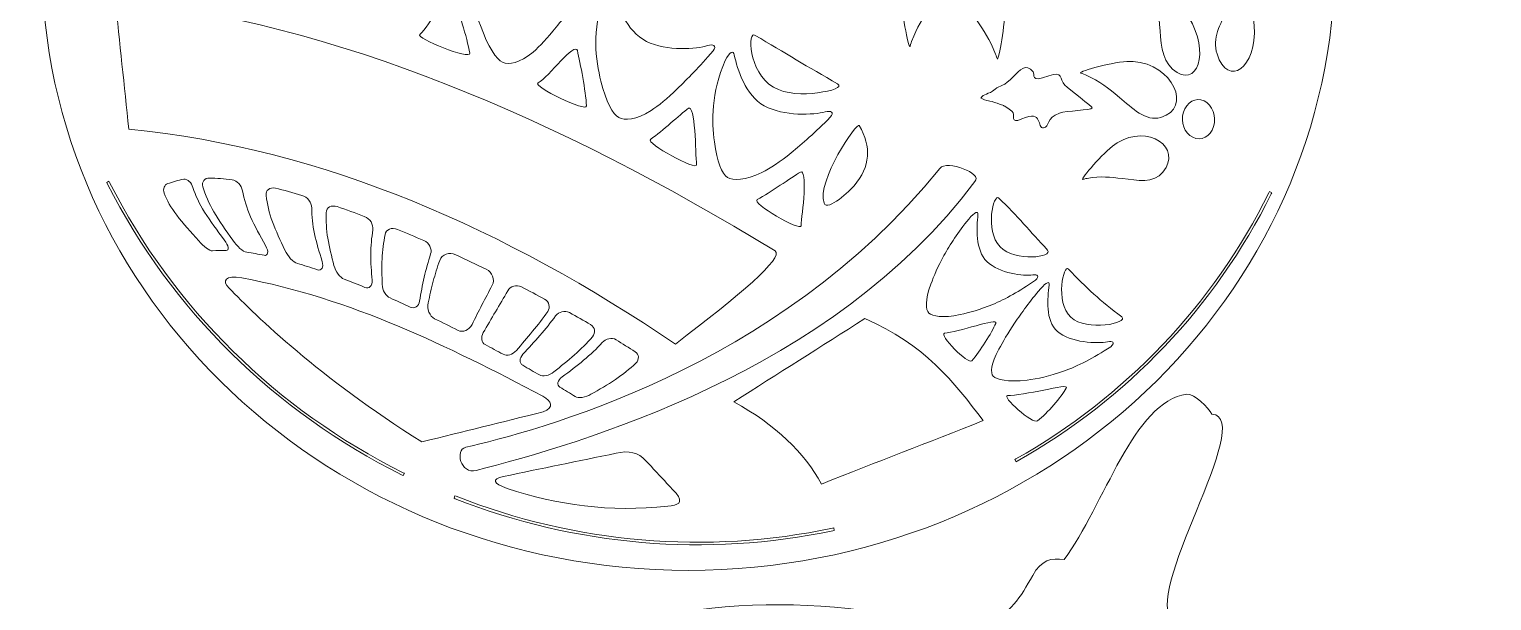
# Model space of a CAD drawing. Header units: centimetres. Extents: x -33.5 to 32.2, y -24.3 to 23.4.
# Drawn here: x -33.51 to -10.87, y -1.14 to 7.71 of the extents above; entities that cross this region are included whole.
import ezdxf

# ---------------------------------------------------------------- set-up
doc = ezdxf.new("R2010")
doc.units = ezdxf.units.CM
doc.header["$MEASUREMENT"] = 0
doc.layers.add('layer 1', color=7, linetype='Continuous')

msp = doc.modelspace()

# ---------------------------------------------------------------- linework, layer by layer
at = {"layer": 'layer 1', "color": 250, "lineweight": 9}
for points, knots in [([(-13.29595, 8.77912), (-13.29967, 8.77912), (-13.30163, 8.77912), (-13.30163, 8.77912), (-13.30163, 8.77912), (-13.09089, 11.9314), (-14.42761, 15.13756), (-16.94611, 17.21986), (-16.94611, 17.21986), (-16.98735, 17.39694), (-17.07947, 17.68816), (-17.22347, 17.82494), (-17.22347, 17.82494), (-17.66533, 18.17216), (-16.82847, 19.08744), (-17.36107, 19.3527), (-17.36107, 19.3527), (-17.92427, 19.65298), (-16.07183, 22.48824), (-16.77795, 22.53398), (-16.77795, 22.53398), (-16.83573, 22.63518), (-17.04477, 22.85702), (-17.16727, 22.84154), (-17.16727, 22.84154), (-17.99471, 22.73698), (-18.44097, 21.1196), (-19.06661, 20.28124), (-19.06661, 20.28124), (-19.25409, 20.31546), (-19.42521, 20.27638), (-19.55205, 20.0376), (-19.55205, 20.0376), (-19.73379, 19.7069), (-19.92823, 19.40512), (-20.19647, 19.37038), (-20.19647, 19.37038), (-20.39303, 19.3449), (-20.70199, 19.30496), (-20.92609, 19.25486), (-20.92609, 19.25486), (-25.42289, 20.42576), (-30.2393, 18.40144), (-32.35214, 14.15946), (-32.35214, 14.15946), (-33.2118, 12.43352), (-33.50882, 10.57142), (-33.31328, 8.7756), (-33.31328, 8.7756), (-33.31316, 8.77444), (-33.31248, 8.77912), (-33.31366, 8.77912), (-33.31366, 8.77912), (-33.31366, 3.56044), (-28.83256, -0.67012), (-23.30481, -0.67012), (-23.30481, -0.67012), (-17.77705, -0.67012), (-13.29595, 3.56044), (-13.29595, 8.77912)], [0, 0, 0, 0, 0.0625, 0.0625, 0.0625, 0.0625, 0.125, 0.125, 0.125, 0.125, 0.1875, 0.1875, 0.1875, 0.1875, 0.25, 0.25, 0.25, 0.25, 0.3125, 0.3125, 0.3125, 0.3125, 0.375, 0.375, 0.375, 0.375, 0.4375, 0.4375, 0.4375, 0.4375, 0.5, 0.5, 0.5, 0.5, 0.5625, 0.5625, 0.5625, 0.5625, 0.625, 0.625, 0.625, 0.625, 0.6875, 0.6875, 0.6875, 0.6875, 0.75, 0.75, 0.75, 0.75, 0.8125, 0.8125, 0.8125, 0.8125, 0.875, 0.875, 0.875, 0.875, 1, 1, 1, 1]), ([(-26.59183, 9.12542), (-26.53787, 9.27752), (-26.48705, 9.30528), (-26.46171, 9.23182), (-26.46171, 9.23182), (-26.38521, 9.00998), (-26.20633, 8.6019), (-25.89029, 8.46458), (-25.89029, 8.46458), (-25.56009, 8.32104), (-25.09535, 8.39048), (-24.93255, 8.45254), (-24.93255, 8.45254), (-24.85095, 8.4837), (-24.78267, 8.46114), (-24.84175, 8.37182), (-24.84175, 8.37182), (-25.03927, 8.11258), (-25.21217, 7.90904), (-25.35197, 7.73918), (-25.35197, 7.73918), (-25.48897, 7.5726), (-25.60453, 7.44368), (-25.70797, 7.3546), (-25.70797, 7.3546), (-25.91295, 7.17804), (-26.08717, 7.15452), (-26.17979, 7.19642), (-26.17979, 7.19642), (-26.27373, 7.23886), (-26.40503, 7.4292), (-26.52407, 7.76496), (-26.52407, 7.76496), (-26.58361, 7.93278), (-26.64339, 8.13464), (-26.66509, 8.36748), (-26.66509, 8.36748), (-26.68639, 8.595), (-26.66565, 8.85152), (-26.59183, 9.12542)], [0, 0, 0, 0, 0.09090909, 0.09090909, 0.09090909, 0.09090909, 0.18181818, 0.18181818, 0.18181818, 0.18181818, 0.27272727, 0.27272727, 0.27272727, 0.27272727, 0.36363636, 0.36363636, 0.36363636, 0.36363636, 0.45454545, 0.45454545, 0.45454545, 0.45454545, 0.54545455, 0.54545455, 0.54545455, 0.54545455, 0.63636364, 0.63636364, 0.63636364, 0.63636364, 0.72727273, 0.72727273, 0.72727273, 0.72727273, 0.81818182, 0.81818182, 0.81818182, 0.81818182, 1, 1, 1, 1]), ([(-19.87773, 7.43902), (-19.91671, 7.50232), (-20.02225, 8.07694), (-20.00803, 8.30368), (-20.00803, 8.30368), (-19.96765, 8.94734), (-19.41445, 9.21846), (-19.30075, 8.68758), (-19.30075, 8.68758), (-19.24801, 8.4414), (-19.41991, 8.23578), (-19.55837, 8.04014), (-19.55837, 8.04014), (-19.68075, 7.8672), (-19.76297, 7.75356), (-19.84851, 7.51768), (-19.84851, 7.51768), (-19.85651, 7.4957), (-19.87527, 7.43508), (-19.87773, 7.43902)], [0, 0, 0, 0, 0.16666667, 0.16666667, 0.16666667, 0.16666667, 0.33333333, 0.33333333, 0.33333333, 0.33333333, 0.5, 0.5, 0.5, 0.5, 0.66666667, 0.66666667, 0.66666667, 0.66666667, 1, 1, 1, 1]), ([(-18.52133, 7.24408), (-18.48367, 7.3053), (-18.38909, 7.87366), (-18.40333, 8.10156), (-18.40333, 8.10156), (-18.44351, 8.74554), (-18.98439, 9.04234), (-19.10215, 8.51564), (-19.10215, 8.51564), (-19.15701, 8.27024), (-18.98287, 8.05496), (-18.84591, 7.85382), (-18.84591, 7.85382), (-18.72373, 7.67428), (-18.64285, 7.56076), (-18.54921, 7.32324), (-18.54921, 7.32324), (-18.54045, 7.30088), (-18.52313, 7.24116), (-18.52133, 7.24408)], [0, 0, 0, 0, 0.16666667, 0.16666667, 0.16666667, 0.16666667, 0.33333333, 0.33333333, 0.33333333, 0.33333333, 0.5, 0.5, 0.5, 0.5, 0.66666667, 0.66666667, 0.66666667, 0.66666667, 1, 1, 1, 1]), ([(-14.76907, 8.63568), (-14.72987, 8.57418), (-14.56063, 7.99944), (-14.54443, 7.76512), (-14.54443, 7.76512), (-14.49863, 7.10272), (-14.95155, 6.79454), (-15.12041, 7.32446), (-15.12041, 7.32446), (-15.19867, 7.56988), (-15.06739, 7.78804), (-14.96987, 7.99726), (-14.96987, 7.99726), (-14.88369, 8.18188), (-14.82875, 8.30576), (-14.78191, 8.5497), (-14.78191, 8.5497), (-14.77721, 8.57446), (-14.77043, 8.63786), (-14.76907, 8.63568)], [0, 0, 0, 0, 0.16666667, 0.16666667, 0.16666667, 0.16666667, 0.33333333, 0.33333333, 0.33333333, 0.33333333, 0.5, 0.5, 0.5, 0.5, 0.66666667, 0.66666667, 0.66666667, 0.66666667, 1, 1, 1, 1]), ([(-24.61211, 8.21322), (-24.54861, 8.35824), (-24.49815, 8.3806), (-24.47757, 8.30802), (-24.47757, 8.30802), (-24.41351, 8.08276), (-24.26133, 7.67524), (-23.95443, 7.51986), (-23.95443, 7.51986), (-23.63933, 7.3604), (-23.16965, 7.40184), (-23.00755, 7.45388), (-23.00755, 7.45388), (-22.92359, 7.48086), (-22.85845, 7.45504), (-22.92243, 7.37048), (-22.92243, 7.37048), (-23.13549, 7.12682), (-23.32075, 6.93678), (-23.47625, 6.78464), (-23.47625, 6.78464), (-23.63041, 6.6338), (-23.76531, 6.52394), (-23.88233, 6.44876), (-23.88233, 6.44876), (-24.11415, 6.29982), (-24.29485, 6.29266), (-24.38197, 6.34002), (-24.38197, 6.34002), (-24.47357, 6.38986), (-24.58005, 6.5814), (-24.65819, 6.90474), (-24.65819, 6.90474), (-24.69751, 7.06748), (-24.73715, 7.2638), (-24.73817, 7.48662), (-24.73817, 7.48662), (-24.73919, 7.70684), (-24.70157, 7.95182), (-24.61211, 8.21322)], [0, 0, 0, 0, 0.09090909, 0.09090909, 0.09090909, 0.09090909, 0.18181818, 0.18181818, 0.18181818, 0.18181818, 0.27272727, 0.27272727, 0.27272727, 0.27272727, 0.36363636, 0.36363636, 0.36363636, 0.36363636, 0.45454545, 0.45454545, 0.45454545, 0.45454545, 0.54545455, 0.54545455, 0.54545455, 0.54545455, 0.63636364, 0.63636364, 0.63636364, 0.63636364, 0.72727273, 0.72727273, 0.72727273, 0.72727273, 0.81818182, 0.81818182, 0.81818182, 0.81818182, 1, 1, 1, 1]), ([(-16.13329, 8.46956), (-16.06971, 8.44688), (-15.67941, 8.07864), (-15.55919, 7.89012), (-15.55919, 7.89012), (-15.22035, 7.35852), (-15.42647, 6.7602), (-15.80783, 7.0907), (-15.80783, 7.0907), (-15.98893, 7.24768), (-15.98899, 7.52742), (-16.00873, 7.77858), (-16.00873, 7.77858), (-16.02607, 7.9986), (-16.03433, 8.14614), (-16.10663, 8.38796), (-16.10663, 8.38796), (-16.11287, 8.40892), (-16.13539, 8.47026), (-16.13329, 8.46956)], [0, 0, 0, 0, 0.16666667, 0.16666667, 0.16666667, 0.16666667, 0.33333333, 0.33333333, 0.33333333, 0.33333333, 0.5, 0.5, 0.5, 0.5, 0.66666667, 0.66666667, 0.66666667, 0.66666667, 1, 1, 1, 1]), ([(-32.179, 8.17302), (-28.75602, 7.79382), (-25.35339, 6.34444), (-21.96253, 4.27632), (-21.96253, 4.27632), (-21.82225, 4.17076), (-22.51161, 3.58934), (-23.50447, 2.83394), (-23.50447, 2.83394), (-26.13805, 4.60832), (-28.91996, 5.8561), (-31.9677, 6.16076), (-31.9677, 6.16076), (-32.03808, 6.83152), (-32.10856, 7.50224), (-32.179, 8.17302)], [0, 0, 0, 0, 0.2, 0.2, 0.2, 0.2, 0.4, 0.4, 0.4, 0.4, 0.6, 0.6, 0.6, 0.6, 1, 1, 1, 1]), ([(-27.46154, 7.62772), (-27.54026, 7.56624), (-26.66645, 7.22456), (-26.68767, 7.33718), (-26.68767, 7.33718), (-26.71039, 7.45792), (-26.75637, 7.62736), (-26.80417, 7.79308), (-26.80417, 7.79308), (-26.85249, 7.96048), (-26.90181, 8.12226), (-26.93463, 8.22384), (-26.93463, 8.22384), (-26.95793, 8.29602), (-27.06347, 8.18302), (-27.16797, 8.03014), (-27.16797, 8.03014), (-27.27269, 7.8769), (-27.3878, 7.68536), (-27.46154, 7.62772)], [0, 0, 0, 0, 0.16666667, 0.16666667, 0.16666667, 0.16666667, 0.33333333, 0.33333333, 0.33333333, 0.33333333, 0.5, 0.5, 0.5, 0.5, 0.66666667, 0.66666667, 0.66666667, 0.66666667, 1, 1, 1, 1]), ([(-22.26953, 7.61156), (-22.39003, 7.70284), (-22.38617, 7.04404), (-21.98649, 6.809), (-21.98649, 6.809), (-21.79619, 6.69704), (-21.51801, 6.695), (-21.30423, 6.72316), (-21.30423, 6.72316), (-21.07863, 6.7529), (-20.91043, 6.80952), (-20.99379, 6.86128), (-20.99379, 6.86128), (-21.45365, 7.12472), (-21.81493, 7.34056), (-22.26953, 7.61156)], [0, 0, 0, 0, 0.2, 0.2, 0.2, 0.2, 0.4, 0.4, 0.4, 0.4, 0.6, 0.6, 0.6, 0.6, 1, 1, 1, 1]), ([(-25.63217, 6.87556), (-25.72031, 6.82648), (-24.87473, 6.41254), (-24.88133, 6.52116), (-24.88133, 6.52116), (-24.88827, 6.63674), (-24.91187, 6.79974), (-24.93967, 6.95938), (-24.93967, 6.95938), (-24.96767, 7.12022), (-25.00029, 7.2766), (-25.02335, 7.37584), (-25.02335, 7.37584), (-25.03969, 7.4459), (-25.15577, 7.34866), (-25.27997, 7.21718), (-25.27997, 7.21718), (-25.40511, 7.0848), (-25.54913, 6.92176), (-25.63217, 6.87556)], [0, 0, 0, 0, 0.16666667, 0.16666667, 0.16666667, 0.16666667, 0.33333333, 0.33333333, 0.33333333, 0.33333333, 0.5, 0.5, 0.5, 0.5, 0.66666667, 0.66666667, 0.66666667, 0.66666667, 1, 1, 1, 1]), ([(-22.73485, 7.2239), (-22.66165, 7.36212), (-22.61021, 7.38372), (-22.59415, 7.31052), (-22.59415, 7.31052), (-22.54519, 7.08754), (-22.42329, 6.68312), (-22.12983, 6.52122), (-22.12983, 6.52122), (-21.82721, 6.3542), (-21.35485, 6.38162), (-21.18663, 6.42734), (-21.18663, 6.42734), (-21.10055, 6.45078), (-21.03783, 6.42518), (-21.10861, 6.34434), (-21.10861, 6.34434), (-21.33913, 6.11254), (-21.54061, 5.93398), (-21.71323, 5.79396), (-21.71323, 5.79396), (-21.88507, 5.65454), (-22.03663, 5.55554), (-22.16765, 5.4896), (-22.16765, 5.4896), (-22.42719, 5.35888), (-22.61603, 5.36384), (-22.69741, 5.41384), (-22.69741, 5.41384), (-22.78325, 5.4666), (-22.86485, 5.65352), (-22.90241, 5.96382), (-22.90241, 5.96382), (-22.92147, 6.12142), (-22.93637, 6.31046), (-22.91617, 6.52366), (-22.91617, 6.52366), (-22.89605, 6.73628), (-22.84119, 6.9724), (-22.73485, 7.2239)], [0, 0, 0, 0, 0.09090909, 0.09090909, 0.09090909, 0.09090909, 0.18181818, 0.18181818, 0.18181818, 0.18181818, 0.27272727, 0.27272727, 0.27272727, 0.27272727, 0.36363636, 0.36363636, 0.36363636, 0.36363636, 0.45454545, 0.45454545, 0.45454545, 0.45454545, 0.54545455, 0.54545455, 0.54545455, 0.54545455, 0.63636364, 0.63636364, 0.63636364, 0.63636364, 0.72727273, 0.72727273, 0.72727273, 0.72727273, 0.81818182, 0.81818182, 0.81818182, 0.81818182, 1, 1, 1, 1]), ([(-18.42749, 6.52642), (-18.42815, 6.52634), (-18.60961, 6.59602), (-18.66057, 6.59904), (-18.66057, 6.59904), (-18.68225, 6.60038), (-18.75391, 6.62694), (-18.77493, 6.63972), (-18.77493, 6.63972), (-18.73651, 6.71684), (-18.66041, 6.688), (-18.55683, 6.77724), (-18.55683, 6.77724), (-18.47255, 6.84986), (-18.42971, 6.80704), (-18.26683, 6.97908), (-18.26683, 6.97908), (-18.18241, 7.06826), (-18.08209, 7.18982), (-17.96771, 7.04906), (-17.96771, 7.04906), (-17.93369, 7.00724), (-18.03093, 6.8714), (-17.72505, 6.9857), (-17.72505, 6.9857), (-17.50097, 7.06942), (-17.56519, 6.93626), (-17.47677, 6.84336), (-17.47677, 6.84336), (-17.41625, 6.77978), (-17.04463, 6.50332), (-17.05209, 6.48972), (-17.05209, 6.48972), (-17.07237, 6.45256), (-17.45507, 6.44552), (-17.55887, 6.40824), (-17.55887, 6.40824), (-17.76773, 6.33332), (-17.70655, 6.19696), (-17.80677, 6.1808), (-17.80677, 6.1808), (-17.91257, 6.16374), (-17.80335, 6.47354), (-18.14159, 6.31956), (-18.14159, 6.31956), (-18.34175, 6.22844), (-18.23821, 6.39092), (-18.28957, 6.43292), (-18.28957, 6.43292), (-18.30373, 6.44446), (-18.41711, 6.52798), (-18.42749, 6.52642)], [0, 0, 0, 0, 0.07142857, 0.07142857, 0.07142857, 0.07142857, 0.14285714, 0.14285714, 0.14285714, 0.14285714, 0.21428571, 0.21428571, 0.21428571, 0.21428571, 0.28571429, 0.28571429, 0.28571429, 0.28571429, 0.35714286, 0.35714286, 0.35714286, 0.35714286, 0.42857143, 0.42857143, 0.42857143, 0.42857143, 0.5, 0.5, 0.5, 0.5, 0.57142857, 0.57142857, 0.57142857, 0.57142857, 0.64285714, 0.64285714, 0.64285714, 0.64285714, 0.71428571, 0.71428571, 0.71428571, 0.71428571, 0.78571429, 0.78571429, 0.78571429, 0.78571429, 0.85714286, 0.85714286, 0.85714286, 0.85714286, 1, 1, 1, 1]), ([(-17.23729, 7.03392), (-17.17795, 7.08068), (-16.63693, 7.22516), (-16.41955, 7.209), (-16.41955, 7.209), (-15.80509, 7.16332), (-15.49375, 6.48694), (-15.99157, 6.34126), (-15.99157, 6.34126), (-16.22629, 6.27258), (-16.43507, 6.48654), (-16.63197, 6.65246), (-16.63197, 6.65246), (-16.80909, 6.80172), (-16.92405, 6.89686), (-17.15887, 7.00108), (-17.15887, 7.00108), (-17.18131, 7.01102), (-17.23965, 7.03204), (-17.23729, 7.03392)], [0, 0, 0, 0, 0.16666667, 0.16666667, 0.16666667, 0.16666667, 0.33333333, 0.33333333, 0.33333333, 0.33333333, 0.5, 0.5, 0.5, 0.5, 0.66666667, 0.66666667, 0.66666667, 0.66666667, 1, 1, 1, 1]), ([(-15.27653, 6.5706), (-15.15969, 6.47976), (-15.12227, 6.2872), (-15.19589, 6.1468), (-15.19589, 6.1468), (-15.26953, 6.00648), (-15.42269, 5.97172), (-15.53953, 6.06254), (-15.53953, 6.06254), (-15.65639, 6.15332), (-15.69187, 6.33484), (-15.61821, 6.47522), (-15.61821, 6.47522), (-15.54463, 6.61556), (-15.39339, 6.66136), (-15.27653, 6.5706)], [0, 0, 0, 0, 0.2, 0.2, 0.2, 0.2, 0.4, 0.4, 0.4, 0.4, 0.6, 0.6, 0.6, 0.6, 1, 1, 1, 1]), ([(-23.17755, 5.60728), (-23.16609, 5.51142), (-23.97987, 5.94312), (-23.88809, 6.00456), (-23.88809, 6.00456), (-23.79641, 6.06594), (-23.68447, 6.16184), (-23.57931, 6.25328), (-23.57931, 6.25328), (-23.47391, 6.34494), (-23.37251, 6.43266), (-23.30323, 6.4831), (-23.30323, 6.4831), (-23.25369, 6.51926), (-23.22333, 6.34658), (-23.20579, 6.14108), (-23.20579, 6.14108), (-23.18835, 5.93754), (-23.18927, 5.7048), (-23.17755, 5.60728)], [0, 0, 0, 0, 0.16666667, 0.16666667, 0.16666667, 0.16666667, 0.33333333, 0.33333333, 0.33333333, 0.33333333, 0.5, 0.5, 0.5, 0.5, 0.66666667, 0.66666667, 0.66666667, 0.66666667, 1, 1, 1, 1]), ([(-20.66025, 6.21756), (-20.46831, 5.88168), (-20.48475, 5.59058), (-20.74007, 5.28282), (-20.74007, 5.28282), (-20.79417, 5.21772), (-21.15209, 4.87666), (-21.20267, 5.01692), (-21.20267, 5.01692), (-21.32349, 5.35212), (-20.69445, 6.27732), (-20.66025, 6.21756)], [0, 0, 0, 0, 0.25, 0.25, 0.25, 0.25, 0.5, 0.5, 0.5, 0.5, 1, 1, 1, 1]), ([(-17.20559, 5.3826), (-17.18341, 5.45092), (-16.83757, 5.84366), (-16.66715, 5.94782), (-16.66715, 5.94782), (-16.18345, 6.24354), (-15.64813, 5.8765), (-15.95793, 5.49402), (-15.95793, 5.49402), (-16.10345, 5.31442), (-16.35721, 5.36888), (-16.58269, 5.39398), (-16.58269, 5.39398), (-16.77913, 5.4158), (-16.91209, 5.43746), (-17.13337, 5.3982), (-17.13337, 5.3982), (-17.15303, 5.3947), (-17.20643, 5.37996), (-17.20559, 5.3826)], [0, 0, 0, 0, 0.16666667, 0.16666667, 0.16666667, 0.16666667, 0.33333333, 0.33333333, 0.33333333, 0.33333333, 0.5, 0.5, 0.5, 0.5, 0.66666667, 0.66666667, 0.66666667, 0.66666667, 1, 1, 1, 1]), ([(-26.75213, 1.23522), (-26.92405, 1.19386), (-26.82991, 0.81232), (-26.59057, 0.87624), (-26.59057, 0.87624), (-25.04197, 1.27958), (-21.08795, 2.37482), (-18.86807, 5.35136), (-18.86807, 5.35136), (-18.74151, 5.4662), (-19.29991, 5.69432), (-19.41391, 5.55258), (-19.41391, 5.55258), (-21.93965, 2.41158), (-25.74851, 1.47316), (-26.75213, 1.23522)], [0, 0, 0, 0, 0.2, 0.2, 0.2, 0.2, 0.4, 0.4, 0.4, 0.4, 0.6, 0.6, 0.6, 0.6, 1, 1, 1, 1]), ([(-21.56013, 4.66336), (-21.56167, 4.57122), (-22.34143, 5.01648), (-22.23791, 5.07086), (-22.23791, 5.07086), (-22.13439, 5.12524), (-22.00411, 5.21008), (-21.88213, 5.2911), (-21.88213, 5.2911), (-21.76043, 5.372), (-21.64497, 5.44992), (-21.56891, 5.49624), (-21.56891, 5.49624), (-21.51543, 5.5288), (-21.50297, 5.36312), (-21.51239, 5.16832), (-21.51239, 5.16832), (-21.52179, 4.97462), (-21.55853, 4.75576), (-21.56013, 4.66336)], [0, 0, 0, 0, 0.16666667, 0.16666667, 0.16666667, 0.16666667, 0.33333333, 0.33333333, 0.33333333, 0.33333333, 0.5, 0.5, 0.5, 0.5, 0.66666667, 0.66666667, 0.66666667, 0.66666667, 1, 1, 1, 1]), ([(-27.73726, 0.80588), (-29.70562, 1.78628), (-31.30392, 3.35558), (-32.30106, 5.31702), (-32.30106, 5.31702), (-32.30106, 5.31702), (-32.31014, 5.33484), (-32.31014, 5.33484), (-32.31014, 5.33484), (-32.31014, 5.33484), (-32.27448, 5.35298), (-32.27448, 5.35298), (-32.27448, 5.35298), (-32.27448, 5.35298), (-32.26542, 5.33514), (-32.26542, 5.33514), (-32.26542, 5.33514), (-31.27214, 3.38136), (-29.6801, 1.81826), (-27.71942, 0.84168), (-27.71942, 0.84168), (-27.71942, 0.84168), (-27.70152, 0.83276), (-27.70152, 0.83276), (-27.70152, 0.83276), (-27.70152, 0.83276), (-27.71936, 0.79696), (-27.71936, 0.79696), (-27.71936, 0.79696), (-27.71936, 0.79696), (-27.73726, 0.80588), (-27.73726, 0.80588)], [0, 0, 0, 0, 0.11111111, 0.11111111, 0.11111111, 0.11111111, 0.22222222, 0.22222222, 0.22222222, 0.22222222, 0.33333333, 0.33333333, 0.33333333, 0.33333333, 0.44444444, 0.44444444, 0.44444444, 0.44444444, 0.55555556, 0.55555556, 0.55555556, 0.55555556, 0.66666667, 0.66666667, 0.66666667, 0.66666667, 0.77777778, 0.77777778, 0.77777778, 0.77777778, 1, 1, 1, 1]), ([(-31.36478, 5.31666), (-31.28724, 5.34228), (-31.20698, 5.37126), (-31.116, 5.38392), (-31.116, 5.38392), (-31.0556, 5.39232), (-30.99806, 5.33238), (-30.97484, 5.25808), (-30.97484, 5.25808), (-30.93622, 5.13468), (-30.87652, 5.00752), (-30.79504, 4.87592), (-30.79504, 4.87592), (-30.70774, 4.73482), (-30.59934, 4.59354), (-30.49072, 4.447), (-30.49072, 4.447), (-30.4204, 4.35208), (-30.41014, 4.2798), (-30.46022, 4.28172), (-30.46022, 4.28172), (-30.53552, 4.28454), (-30.60548, 4.27988), (-30.67368, 4.27632), (-30.67368, 4.27632), (-30.71592, 4.27412), (-30.80724, 4.3433), (-30.8854, 4.43108), (-30.8854, 4.43108), (-31.00642, 4.56698), (-31.12646, 4.69668), (-31.22456, 4.82702), (-31.22456, 4.82702), (-31.3134, 4.94518), (-31.37924, 5.06), (-31.42066, 5.16934), (-31.42066, 5.16934), (-31.44514, 5.23398), (-31.41284, 5.30074), (-31.36478, 5.31666)], [0, 0, 0, 0, 0.09090909, 0.09090909, 0.09090909, 0.09090909, 0.18181818, 0.18181818, 0.18181818, 0.18181818, 0.27272727, 0.27272727, 0.27272727, 0.27272727, 0.36363636, 0.36363636, 0.36363636, 0.36363636, 0.45454545, 0.45454545, 0.45454545, 0.45454545, 0.54545455, 0.54545455, 0.54545455, 0.54545455, 0.63636364, 0.63636364, 0.63636364, 0.63636364, 0.72727273, 0.72727273, 0.72727273, 0.72727273, 0.81818182, 0.81818182, 0.81818182, 0.81818182, 1, 1, 1, 1]), ([(-30.72036, 5.40364), (-30.60686, 5.39792), (-30.49146, 5.39324), (-30.36918, 5.37614), (-30.36918, 5.37614), (-30.29026, 5.36512), (-30.2237, 5.28728), (-30.2082, 5.2057), (-30.2082, 5.2057), (-30.18328, 5.07488), (-30.14178, 4.9399), (-30.0812, 4.80194), (-30.0812, 4.80194), (-30.01708, 4.65602), (-29.93356, 4.51032), (-29.85088, 4.35966), (-29.85088, 4.35966), (-29.79782, 4.26294), (-29.80954, 4.19512), (-29.86966, 4.20776), (-29.86966, 4.20776), (-29.96408, 4.22748), (-30.05388, 4.24032), (-30.14258, 4.25356), (-30.14258, 4.25356), (-30.19798, 4.26188), (-30.29158, 4.34536), (-30.35866, 4.44158), (-30.35866, 4.44158), (-30.46256, 4.59048), (-30.5667, 4.73404), (-30.64972, 4.87786), (-30.64972, 4.87786), (-30.7269, 5.01162), (-30.78408, 5.14276), (-30.82064, 5.26896), (-30.82064, 5.26896), (-30.84308, 5.34616), (-30.79122, 5.40718), (-30.72036, 5.40364)], [0, 0, 0, 0, 0.09090909, 0.09090909, 0.09090909, 0.09090909, 0.18181818, 0.18181818, 0.18181818, 0.18181818, 0.27272727, 0.27272727, 0.27272727, 0.27272727, 0.36363636, 0.36363636, 0.36363636, 0.36363636, 0.45454545, 0.45454545, 0.45454545, 0.45454545, 0.54545455, 0.54545455, 0.54545455, 0.54545455, 0.63636364, 0.63636364, 0.63636364, 0.63636364, 0.72727273, 0.72727273, 0.72727273, 0.72727273, 0.81818182, 0.81818182, 0.81818182, 0.81818182, 1, 1, 1, 1]), ([(-29.69858, 5.24692), (-29.56438, 5.21598), (-29.42678, 5.176), (-29.2885, 5.1356), (-29.2885, 5.1356), (-29.2015, 5.11018), (-29.13708, 5.02244), (-29.13596, 4.93946), (-29.13596, 4.93946), (-29.13434, 4.81002), (-29.12122, 4.6765), (-29.093, 4.54096), (-29.093, 4.54096), (-29.06368, 4.40012), (-29.01786, 4.2585), (-28.97406, 4.1139), (-28.97406, 4.1139), (-28.94572, 4.02036), (-28.9813, 3.96246), (-29.04764, 3.98384), (-29.04764, 3.98384), (-29.15162, 4.01744), (-29.25546, 4.05174), (-29.358, 4.08086), (-29.358, 4.08086), (-29.42176, 4.09906), (-29.50662, 4.19106), (-29.5516, 4.28772), (-29.5516, 4.28772), (-29.6211, 4.4372), (-29.69136, 4.5827), (-29.7437, 4.72766), (-29.7437, 4.72766), (-29.79362, 4.86582), (-29.82538, 5.00106), (-29.84228, 5.13224), (-29.84228, 5.13224), (-29.85294, 5.21468), (-29.78252, 5.26632), (-29.69858, 5.24692)], [0, 0, 0, 0, 0.09090909, 0.09090909, 0.09090909, 0.09090909, 0.18181818, 0.18181818, 0.18181818, 0.18181818, 0.27272727, 0.27272727, 0.27272727, 0.27272727, 0.36363636, 0.36363636, 0.36363636, 0.36363636, 0.45454545, 0.45454545, 0.45454545, 0.45454545, 0.54545455, 0.54545455, 0.54545455, 0.54545455, 0.63636364, 0.63636364, 0.63636364, 0.63636364, 0.72727273, 0.72727273, 0.72727273, 0.72727273, 0.81818182, 0.81818182, 0.81818182, 0.81818182, 1, 1, 1, 1]), ([(-28.74066, 4.9603), (-28.6015, 4.91292), (-28.46128, 4.8625), (-28.32148, 4.80928), (-28.32148, 4.80928), (-28.23326, 4.77564), (-28.17778, 4.68376), (-28.18976, 4.60292), (-28.18976, 4.60292), (-28.20834, 4.47824), (-28.22126, 4.35162), (-28.22204, 4.22202), (-28.22204, 4.22202), (-28.22274, 4.0904), (-28.2104, 3.95638), (-28.20028, 3.82116), (-28.20028, 3.82116), (-28.19374, 3.73336), (-28.24584, 3.68402), (-28.31294, 3.71098), (-28.31294, 3.71098), (-28.4201, 3.75406), (-28.52636, 3.79732), (-28.63184, 3.83656), (-28.63184, 3.83656), (-28.69834, 3.8613), (-28.76794, 3.95586), (-28.7914, 4.04854), (-28.7914, 4.04854), (-28.82746, 4.19118), (-28.86514, 4.33176), (-28.88746, 4.47054), (-28.88746, 4.47054), (-28.90918, 4.60528), (-28.91554, 4.73722), (-28.91272, 4.866), (-28.91272, 4.866), (-28.9109, 4.94856), (-28.82968, 4.9906), (-28.74066, 4.9603)], [0, 0, 0, 0, 0.09090909, 0.09090909, 0.09090909, 0.09090909, 0.18181818, 0.18181818, 0.18181818, 0.18181818, 0.27272727, 0.27272727, 0.27272727, 0.27272727, 0.36363636, 0.36363636, 0.36363636, 0.36363636, 0.45454545, 0.45454545, 0.45454545, 0.45454545, 0.54545455, 0.54545455, 0.54545455, 0.54545455, 0.63636364, 0.63636364, 0.63636364, 0.63636364, 0.72727273, 0.72727273, 0.72727273, 0.72727273, 0.81818182, 0.81818182, 0.81818182, 0.81818182, 1, 1, 1, 1]), ([(-18.49745, 5.09338), (-18.57897, 5.17582), (-18.72329, 4.5917), (-18.47859, 4.33888), (-18.47859, 4.33888), (-18.36183, 4.2181), (-18.15341, 4.17848), (-17.98783, 4.1826), (-17.98783, 4.1826), (-17.82059, 4.18684), (-17.69487, 4.23256), (-17.74383, 4.28786), (-17.74383, 4.28786), (-17.87797, 4.43138), (-17.99637, 4.56338), (-18.11467, 4.69542), (-18.11467, 4.69542), (-18.23313, 4.82746), (-18.35515, 4.95642), (-18.49745, 5.09338)], [0, 0, 0, 0, 0.16666667, 0.16666667, 0.16666667, 0.16666667, 0.33333333, 0.33333333, 0.33333333, 0.33333333, 0.5, 0.5, 0.5, 0.5, 0.66666667, 0.66666667, 0.66666667, 0.66666667, 1, 1, 1, 1]), ([(-14.28093, 5.15858), (-15.15175, 3.41016), (-16.51279, 1.9797), (-18.21331, 1.01966), (-18.21331, 1.01966), (-18.21331, 1.01966), (-18.23073, 1.00984), (-18.23073, 1.00984), (-18.23073, 1.00984), (-18.23073, 1.00984), (-18.25039, 1.04466), (-18.25039, 1.04466), (-18.25039, 1.04466), (-18.25039, 1.04466), (-18.23299, 1.0545), (-18.23299, 1.0545), (-18.23299, 1.0545), (-16.53941, 2.0106), (-15.18399, 3.43514), (-14.31673, 5.17642), (-14.31673, 5.17642), (-14.31673, 5.17642), (-14.30781, 5.19432), (-14.30781, 5.19432), (-14.30781, 5.19432), (-14.30781, 5.19432), (-14.27201, 5.17648), (-14.27201, 5.17648), (-14.27201, 5.17648), (-14.27201, 5.17648), (-14.28093, 5.15858), (-14.28093, 5.15858)], [0, 0, 0, 0, 0.11111111, 0.11111111, 0.11111111, 0.11111111, 0.22222222, 0.22222222, 0.22222222, 0.22222222, 0.33333333, 0.33333333, 0.33333333, 0.33333333, 0.44444444, 0.44444444, 0.44444444, 0.44444444, 0.55555556, 0.55555556, 0.55555556, 0.55555556, 0.66666667, 0.66666667, 0.66666667, 0.66666667, 0.77777778, 0.77777778, 0.77777778, 0.77777778, 1, 1, 1, 1]), ([(-18.96453, 4.76786), (-18.86617, 4.88244), (-18.81571, 4.89894), (-18.82175, 4.83566), (-18.82175, 4.83566), (-18.84019, 4.64256), (-18.86697, 4.28516), (-18.68185, 4.10902), (-18.68185, 4.10902), (-18.49043, 3.9268), (-18.11191, 3.88278), (-17.97211, 3.90356), (-17.97211, 3.90356), (-17.90073, 3.91418), (-17.85937, 3.88466), (-17.93277, 3.82018), (-17.93277, 3.82018), (-18.17831, 3.65014), (-18.39815, 3.5291), (-18.59215, 3.4475), (-18.59215, 3.4475), (-18.78901, 3.36468), (-18.95745, 3.31824), (-19.09529, 3.28962), (-19.09529, 3.28962), (-19.36961, 3.23264), (-19.52721, 3.26256), (-19.58109, 3.31208), (-19.58109, 3.31208), (-19.63637, 3.36292), (-19.63879, 3.51604), (-19.55075, 3.76106), (-19.55075, 3.76106), (-19.50583, 3.88624), (-19.44193, 4.03522), (-19.34735, 4.20484), (-19.34735, 4.20484), (-19.25299, 4.37394), (-19.13055, 4.5642), (-18.96453, 4.76786)], [0, 0, 0, 0, 0.09090909, 0.09090909, 0.09090909, 0.09090909, 0.18181818, 0.18181818, 0.18181818, 0.18181818, 0.27272727, 0.27272727, 0.27272727, 0.27272727, 0.36363636, 0.36363636, 0.36363636, 0.36363636, 0.45454545, 0.45454545, 0.45454545, 0.45454545, 0.54545455, 0.54545455, 0.54545455, 0.54545455, 0.63636364, 0.63636364, 0.63636364, 0.63636364, 0.72727273, 0.72727273, 0.72727273, 0.72727273, 0.81818182, 0.81818182, 0.81818182, 0.81818182, 1, 1, 1, 1]), ([(-27.80864, 4.60746), (-27.67242, 4.55078), (-27.53584, 4.49482), (-27.4006, 4.43598), (-27.4006, 4.43598), (-27.31577, 4.39906), (-27.26973, 4.30478), (-27.29441, 4.22762), (-27.29441, 4.22762), (-27.33221, 4.10918), (-27.3669, 3.98978), (-27.39472, 3.86814), (-27.39472, 3.86814), (-27.42254, 3.74634), (-27.4442, 3.62244), (-27.46546, 3.49768), (-27.46546, 3.49768), (-27.47932, 3.41662), (-27.54646, 3.37554), (-27.6118, 3.4059), (-27.6118, 3.4059), (-27.71556, 3.45404), (-27.81904, 3.50108), (-27.92338, 3.5463), (-27.92338, 3.5463), (-27.98956, 3.57498), (-28.04286, 3.6689), (-28.04484, 3.7556), (-28.04484, 3.7556), (-28.04794, 3.88876), (-28.05382, 4.0214), (-28.04718, 4.15142), (-28.04718, 4.15142), (-28.04064, 4.27972), (-28.02364, 4.40532), (-28.0007, 4.52934), (-28.0007, 4.52934), (-27.98594, 4.60932), (-27.89562, 4.64364), (-27.80864, 4.60746)], [0, 0, 0, 0, 0.09090909, 0.09090909, 0.09090909, 0.09090909, 0.18181818, 0.18181818, 0.18181818, 0.18181818, 0.27272727, 0.27272727, 0.27272727, 0.27272727, 0.36363636, 0.36363636, 0.36363636, 0.36363636, 0.45454545, 0.45454545, 0.45454545, 0.45454545, 0.54545455, 0.54545455, 0.54545455, 0.54545455, 0.63636364, 0.63636364, 0.63636364, 0.63636364, 0.72727273, 0.72727273, 0.72727273, 0.72727273, 0.81818182, 0.81818182, 0.81818182, 0.81818182, 1, 1, 1, 1]), ([(-26.90547, 4.21436), (-26.74633, 4.14062), (-26.58983, 4.06472), (-26.43441, 3.99024), (-26.43441, 3.99024), (-26.33695, 3.94354), (-26.29647, 3.8318), (-26.34197, 3.7437), (-26.34197, 3.7437), (-26.39433, 3.6423), (-26.44887, 3.54222), (-26.50061, 3.44094), (-26.50061, 3.44094), (-26.55237, 3.33978), (-26.60339, 3.23814), (-26.65405, 3.13644), (-26.65405, 3.13644), (-26.69825, 3.0477), (-26.79485, 3.00656), (-26.87083, 3.04562), (-26.87083, 3.04562), (-26.98989, 3.10684), (-27.11085, 3.16626), (-27.23317, 3.22624), (-27.23317, 3.22624), (-27.31051, 3.26422), (-27.35472, 3.37424), (-27.33307, 3.47186), (-27.33307, 3.47186), (-27.30839, 3.58322), (-27.28451, 3.69504), (-27.25487, 3.80462), (-27.25487, 3.80462), (-27.22519, 3.91424), (-27.19059, 4.02202), (-27.15361, 4.12908), (-27.15361, 4.12908), (-27.12135, 4.22244), (-27.00715, 4.26162), (-26.90547, 4.21436)], [0, 0, 0, 0, 0.09090909, 0.09090909, 0.09090909, 0.09090909, 0.18181818, 0.18181818, 0.18181818, 0.18181818, 0.27272727, 0.27272727, 0.27272727, 0.27272727, 0.36363636, 0.36363636, 0.36363636, 0.36363636, 0.45454545, 0.45454545, 0.45454545, 0.45454545, 0.54545455, 0.54545455, 0.54545455, 0.54545455, 0.63636364, 0.63636364, 0.63636364, 0.63636364, 0.72727273, 0.72727273, 0.72727273, 0.72727273, 0.81818182, 0.81818182, 0.81818182, 0.81818182, 1, 1, 1, 1]), ([(-17.41991, 3.9906), (-17.48943, 4.08478), (-17.63767, 3.48872), (-17.38375, 3.2488), (-17.38375, 3.2488), (-17.26111, 3.13296), (-17.03333, 3.11086), (-16.85261, 3.12944), (-16.85261, 3.12944), (-16.67073, 3.14812), (-16.53601, 3.20836), (-16.59617, 3.25446), (-16.59617, 3.25446), (-16.75605, 3.3762), (-16.89575, 3.4883), (-17.02869, 3.6071), (-17.02869, 3.6071), (-17.15995, 3.72454), (-17.28369, 3.85034), (-17.41991, 3.9906)], [0, 0, 0, 0, 0.16666667, 0.16666667, 0.16666667, 0.16666667, 0.33333333, 0.33333333, 0.33333333, 0.33333333, 0.5, 0.5, 0.5, 0.5, 0.66666667, 0.66666667, 0.66666667, 0.66666667, 1, 1, 1, 1]), ([(-27.4319, 1.31804), (-26.77281, 1.48096), (-26.20917, 1.62038), (-25.55015, 1.78332), (-25.55015, 1.78332), (-25.37403, 1.85788), (-25.42283, 1.94044), (-25.55917, 2.0262), (-25.55917, 2.0262), (-27.02899, 2.80236), (-28.53014, 3.54024), (-30.2161, 3.85812), (-30.2161, 3.85812), (-30.47532, 3.90698), (-30.52856, 3.81306), (-30.4154, 3.69734), (-30.4154, 3.69734), (-29.99246, 3.26486), (-29.02598, 2.31974), (-27.4319, 1.31804)], [0, 0, 0, 0, 0.16666667, 0.16666667, 0.16666667, 0.16666667, 0.33333333, 0.33333333, 0.33333333, 0.33333333, 0.5, 0.5, 0.5, 0.5, 0.66666667, 0.66666667, 0.66666667, 0.66666667, 1, 1, 1, 1]), ([(-25.88797, 3.71718), (-25.76807, 3.65576), (-25.65075, 3.59256), (-25.53319, 3.52998), (-25.53319, 3.52998), (-25.45991, 3.49096), (-25.43503, 3.40194), (-25.48247, 3.33502), (-25.48247, 3.33502), (-25.55583, 3.23148), (-25.63407, 3.1301), (-25.71625, 3.03076), (-25.71625, 3.03076), (-25.79895, 2.9308), (-25.88345, 2.83226), (-25.96761, 2.7333), (-25.96761, 2.7333), (-26.02261, 2.66872), (-26.11411, 2.64298), (-26.17185, 2.67466), (-26.17185, 2.67466), (-26.26321, 2.72486), (-26.35585, 2.77426), (-26.44889, 2.82464), (-26.44889, 2.82464), (-26.50743, 2.85632), (-26.52101, 2.93932), (-26.47983, 3.0101), (-26.47983, 3.0101), (-26.41699, 3.11832), (-26.35419, 3.2265), (-26.29041, 3.33432), (-26.29041, 3.33432), (-26.22661, 3.44214), (-26.16207, 3.54958), (-26.10089, 3.65858), (-26.10089, 3.65858), (-26.06105, 3.72954), (-25.96463, 3.7564), (-25.88797, 3.71718)], [0, 0, 0, 0, 0.09090909, 0.09090909, 0.09090909, 0.09090909, 0.18181818, 0.18181818, 0.18181818, 0.18181818, 0.27272727, 0.27272727, 0.27272727, 0.27272727, 0.36363636, 0.36363636, 0.36363636, 0.36363636, 0.45454545, 0.45454545, 0.45454545, 0.45454545, 0.54545455, 0.54545455, 0.54545455, 0.54545455, 0.63636364, 0.63636364, 0.63636364, 0.63636364, 0.72727273, 0.72727273, 0.72727273, 0.72727273, 0.81818182, 0.81818182, 0.81818182, 0.81818182, 1, 1, 1, 1]), ([(-17.85257, 3.68834), (-17.75761, 3.7987), (-17.71125, 3.81122), (-17.71979, 3.74498), (-17.71979, 3.74498), (-17.74485, 3.54884), (-17.78295, 3.19578), (-17.59089, 3.02878), (-17.59089, 3.02878), (-17.39041, 2.85448), (-16.97087, 2.83578), (-16.81571, 2.86744), (-16.81571, 2.86744), (-16.73659, 2.88362), (-16.68807, 2.85986), (-16.76693, 2.79246), (-16.76693, 2.79246), (-17.03393, 2.61546), (-17.27771, 2.49026), (-17.49561, 2.41294), (-17.49561, 2.41294), (-17.71557, 2.33474), (-17.90505, 2.29504), (-18.06025, 2.27614), (-18.06025, 2.27614), (-18.36493, 2.23906), (-18.53357, 2.28224), (-18.58403, 2.3336), (-18.58403, 2.3336), (-18.63619, 2.3867), (-18.61561, 2.52952), (-18.49759, 2.75238), (-18.49759, 2.75238), (-18.43763, 2.86566), (-18.35965, 3.00264), (-18.25345, 3.1587), (-18.25345, 3.1587), (-18.14667, 3.31562), (-18.01817, 3.49606), (-17.85257, 3.68834)], [0, 0, 0, 0, 0.09090909, 0.09090909, 0.09090909, 0.09090909, 0.18181818, 0.18181818, 0.18181818, 0.18181818, 0.27272727, 0.27272727, 0.27272727, 0.27272727, 0.36363636, 0.36363636, 0.36363636, 0.36363636, 0.45454545, 0.45454545, 0.45454545, 0.45454545, 0.54545455, 0.54545455, 0.54545455, 0.54545455, 0.63636364, 0.63636364, 0.63636364, 0.63636364, 0.72727273, 0.72727273, 0.72727273, 0.72727273, 0.81818182, 0.81818182, 0.81818182, 0.81818182, 1, 1, 1, 1]), ([(-25.14721, 3.31942), (-25.03645, 3.2573), (-24.92589, 3.1963), (-24.81797, 3.13376), (-24.81797, 3.13376), (-24.75073, 3.09482), (-24.73635, 3.00754), (-24.79011, 2.94554), (-24.79011, 2.94554), (-24.87435, 2.84824), (-24.96891, 2.75534), (-25.06927, 2.66616), (-25.06927, 2.66616), (-25.17157, 2.57512), (-25.28015, 2.48926), (-25.38735, 2.40164), (-25.38735, 2.40164), (-25.45719, 2.3446), (-25.55693, 2.323), (-25.61043, 2.35442), (-25.61043, 2.35442), (-25.69559, 2.4046), (-25.78253, 2.45506), (-25.86931, 2.50394), (-25.86931, 2.50394), (-25.92531, 2.53552), (-25.92349, 2.61302), (-25.86567, 2.67632), (-25.86567, 2.67632), (-25.77723, 2.77316), (-25.68769, 2.86952), (-25.60215, 2.96822), (-25.60215, 2.96822), (-25.51711, 3.0662), (-25.43555, 3.1662), (-25.36063, 3.26874), (-25.36063, 3.26874), (-25.31215, 3.335), (-25.21767, 3.35894), (-25.14721, 3.31942)], [0, 0, 0, 0, 0.09090909, 0.09090909, 0.09090909, 0.09090909, 0.18181818, 0.18181818, 0.18181818, 0.18181818, 0.27272727, 0.27272727, 0.27272727, 0.27272727, 0.36363636, 0.36363636, 0.36363636, 0.36363636, 0.45454545, 0.45454545, 0.45454545, 0.45454545, 0.54545455, 0.54545455, 0.54545455, 0.54545455, 0.63636364, 0.63636364, 0.63636364, 0.63636364, 0.72727273, 0.72727273, 0.72727273, 0.72727273, 0.81818182, 0.81818182, 0.81818182, 0.81818182, 1, 1, 1, 1]), ([(-20.57293, 3.22666), (-19.65967, 2.837), (-19.18103, 2.23566), (-18.74223, 1.64842), (-18.74223, 1.64842), (-19.59763, 1.30156), (-20.38587, 1.01336), (-21.24131, 0.66646), (-21.24131, 0.66646), (-21.50913, 1.15296), (-21.95153, 1.58096), (-22.60087, 1.9396), (-22.60087, 1.9396), (-21.92487, 2.3686), (-21.24889, 2.7976), (-20.57293, 3.22666)], [0, 0, 0, 0, 0.2, 0.2, 0.2, 0.2, 0.4, 0.4, 0.4, 0.4, 0.6, 0.6, 0.6, 0.6, 1, 1, 1, 1]), ([(-19.33997, 2.99946), (-19.43723, 2.99006), (-18.97157, 2.50298), (-18.91479, 2.57472), (-18.91479, 2.57472), (-18.85563, 2.64934), (-18.77621, 2.7549), (-18.70753, 2.8628), (-18.70753, 2.8628), (-18.63855, 2.97138), (-18.57959, 3.08154), (-18.54677, 3.15302), (-18.54677, 3.15302), (-18.52319, 3.20448), (-18.67115, 3.16742), (-18.85031, 3.11794), (-18.85031, 3.11794), (-19.03081, 3.0681), (-19.24571, 3.00856), (-19.33997, 2.99946)], [0, 0, 0, 0, 0.16666667, 0.16666667, 0.16666667, 0.16666667, 0.33333333, 0.33333333, 0.33333333, 0.33333333, 0.5, 0.5, 0.5, 0.5, 0.66666667, 0.66666667, 0.66666667, 0.66666667, 1, 1, 1, 1]), ([(-24.42413, 2.9004), (-24.32409, 2.8392), (-24.22683, 2.7765), (-24.12953, 2.71538), (-24.12953, 2.71538), (-24.06827, 2.67682), (-24.05991, 2.59378), (-24.11867, 2.53692), (-24.11867, 2.53692), (-24.21195, 2.44664), (-24.31877, 2.36252), (-24.43521, 2.2844), (-24.43521, 2.2844), (-24.55545, 2.2036), (-24.68435, 2.13012), (-24.81289, 2.05494), (-24.81289, 2.05494), (-24.89673, 2.00588), (-25.00587, 1.9907), (-25.05547, 2.02106), (-25.05547, 2.02106), (-25.13523, 2.06992), (-25.21513, 2.11864), (-25.29629, 2.16826), (-25.29629, 2.16826), (-25.34655, 2.19908), (-25.33087, 2.27022), (-25.25729, 2.32548), (-25.25729, 2.32548), (-25.14487, 2.41004), (-25.03211, 2.49402), (-24.92627, 2.5826), (-24.92627, 2.5826), (-24.82209, 2.66976), (-24.72403, 2.7601), (-24.63797, 2.85572), (-24.63797, 2.85572), (-24.58289, 2.91694), (-24.48843, 2.93972), (-24.42413, 2.9004)], [0, 0, 0, 0, 0.09090909, 0.09090909, 0.09090909, 0.09090909, 0.18181818, 0.18181818, 0.18181818, 0.18181818, 0.27272727, 0.27272727, 0.27272727, 0.27272727, 0.36363636, 0.36363636, 0.36363636, 0.36363636, 0.45454545, 0.45454545, 0.45454545, 0.45454545, 0.54545455, 0.54545455, 0.54545455, 0.54545455, 0.63636364, 0.63636364, 0.63636364, 0.63636364, 0.72727273, 0.72727273, 0.72727273, 0.72727273, 0.81818182, 0.81818182, 0.81818182, 0.81818182, 1, 1, 1, 1]), ([(-31.73524, -12.0102), (-31.93078, -10.21438), (-31.63376, -8.35228), (-30.7741, -6.62634), (-30.7741, -6.62634), (-28.66126, -2.38436), (-23.84485, -0.36004), (-19.34805, -1.53094), (-19.34805, -1.53094), (-19.12395, -1.48084), (-18.81499, -1.4409), (-18.61843, -1.41542), (-18.61843, -1.41542), (-18.35019, -1.38068), (-18.15575, -1.0789), (-17.97401, -0.7482), (-17.97401, -0.7482), (-17.84717, -0.50942), (-17.67605, -0.47034), (-17.48857, -0.50456), (-17.48857, -0.50456), (-16.86293, 0.3338), (-16.41667, 1.95118), (-15.58923, 2.05574), (-15.58923, 2.05574), (-15.46673, 2.07122), (-15.25769, 1.84938), (-15.19991, 1.74818), (-15.19991, 1.74818), (-14.49379, 1.70244), (-16.34623, -1.13282), (-15.78303, -1.4331), (-15.78303, -1.4331), (-15.25043, -1.69836), (-16.08729, -2.61364), (-15.64543, -2.96086), (-15.64543, -2.96086), (-15.50143, -3.09764), (-15.40931, -3.38886), (-15.36807, -3.56594), (-15.36807, -3.56594), (-12.84957, -5.64824), (-11.51285, -8.8544), (-11.72359, -12.00668), (-11.72359, -12.00668), (-11.72359, -12.00668), (-10.86743, -12.00668), (-10.86743, -12.00668), (-10.86743, -12.00668), (-10.86743, -12.00668), (-10.86743, -24.21038), (-10.86743, -24.21038), (-10.86743, -24.21038), (-10.86743, -24.21038), (-32.35162, -24.21038), (-32.35162, -24.21038), (-32.35162, -24.21038), (-32.35162, -24.21038), (-32.35162, -12.00668), (-32.35162, -12.00668), (-32.35162, -12.00668), (-32.35162, -12.00668), (-31.73562, -12.00668), (-31.73562, -12.00668), (-31.73562, -12.00668), (-31.73444, -12.00668), (-31.73512, -12.01136), (-31.73524, -12.0102)], [0, 0, 0, 0, 0.05555556, 0.05555556, 0.05555556, 0.05555556, 0.11111111, 0.11111111, 0.11111111, 0.11111111, 0.16666667, 0.16666667, 0.16666667, 0.16666667, 0.22222222, 0.22222222, 0.22222222, 0.22222222, 0.27777778, 0.27777778, 0.27777778, 0.27777778, 0.33333333, 0.33333333, 0.33333333, 0.33333333, 0.38888889, 0.38888889, 0.38888889, 0.38888889, 0.44444444, 0.44444444, 0.44444444, 0.44444444, 0.5, 0.5, 0.5, 0.5, 0.55555556, 0.55555556, 0.55555556, 0.55555556, 0.61111111, 0.61111111, 0.61111111, 0.61111111, 0.66666667, 0.66666667, 0.66666667, 0.66666667, 0.72222222, 0.72222222, 0.72222222, 0.72222222, 0.77777778, 0.77777778, 0.77777778, 0.77777778, 0.83333333, 0.83333333, 0.83333333, 0.83333333, 0.88888889, 0.88888889, 0.88888889, 0.88888889, 1, 1, 1, 1]), ([(-18.36207, 2.03542), (-18.47287, 2.03372), (-17.97053, 1.58158), (-17.89879, 1.64314), (-17.89879, 1.64314), (-17.82557, 1.70586), (-17.72827, 1.79672), (-17.64505, 1.89228), (-17.64505, 1.89228), (-17.56205, 1.98754), (-17.49249, 2.08738), (-17.45379, 2.15278), (-17.45379, 2.15278), (-17.42629, 2.19924), (-17.59543, 2.16234), (-17.80061, 2.1208), (-17.80061, 2.1208), (-18.00839, 2.0787), (-18.25499, 2.03714), (-18.36207, 2.03542)], [0, 0, 0, 0, 0.16666667, 0.16666667, 0.16666667, 0.16666667, 0.33333333, 0.33333333, 0.33333333, 0.33333333, 0.5, 0.5, 0.5, 0.5, 0.66666667, 0.66666667, 0.66666667, 0.66666667, 1, 1, 1, 1]), ([(-24.42429, 1.14326), (-24.22973, 1.18976), (-24.07709, 1.15222), (-23.96629, 1.03054), (-23.96629, 1.03054), (-23.80919, 0.86134), (-23.65207, 0.69214), (-23.49497, 0.52294), (-23.49497, 0.52294), (-23.36889, 0.37274), (-23.47023, 0.33574), (-23.62489, 0.3253), (-23.62489, 0.3253), (-24.52009, 0.22328), (-25.33971, 0.34218), (-26.11217, 0.59872), (-26.11217, 0.59872), (-26.32449, 0.6762), (-26.35811, 0.73906), (-26.16709, 0.78352), (-26.16709, 0.78352), (-25.58613, 0.9034), (-25.00523, 1.0233), (-24.42429, 1.14326)], [0, 0, 0, 0, 0.14285714, 0.14285714, 0.14285714, 0.14285714, 0.28571429, 0.28571429, 0.28571429, 0.28571429, 0.42857143, 0.42857143, 0.42857143, 0.42857143, 0.57142857, 0.57142857, 0.57142857, 0.57142857, 0.71428571, 0.71428571, 0.71428571, 0.71428571, 1, 1, 1, 1]), ([(-21.06581, -0.0563), (-23.01851, -0.46964), (-25.05775, -0.2933), (-26.91385, 0.43908), (-26.91385, 0.43908), (-26.91385, 0.43908), (-26.93245, 0.44642), (-26.93245, 0.44642), (-26.93245, 0.44642), (-26.93245, 0.44642), (-26.91777, 0.48362), (-26.91777, 0.48362), (-26.91777, 0.48362), (-26.91777, 0.48362), (-26.89917, 0.47628), (-26.89917, 0.47628), (-26.89917, 0.47628), (-25.05035, -0.25322), (-23.01913, -0.42888), (-21.07409, -0.01718), (-21.07409, -0.01718), (-21.07409, -0.01718), (-21.05453, -0.01304), (-21.05453, -0.01304), (-21.05453, -0.01304), (-21.05453, -0.01304), (-21.04625, -0.05216), (-21.04625, -0.05216), (-21.04625, -0.05216), (-21.04625, -0.05216), (-21.06581, -0.0563), (-21.06581, -0.0563)], [0, 0, 0, 0, 0.11111111, 0.11111111, 0.11111111, 0.11111111, 0.22222222, 0.22222222, 0.22222222, 0.22222222, 0.33333333, 0.33333333, 0.33333333, 0.33333333, 0.44444444, 0.44444444, 0.44444444, 0.44444444, 0.55555556, 0.55555556, 0.55555556, 0.55555556, 0.66666667, 0.66666667, 0.66666667, 0.66666667, 0.77777778, 0.77777778, 0.77777778, 0.77777778, 1, 1, 1, 1])]:
    msp.add_open_spline(points, degree=3, knots=knots, dxfattribs=at)

doc.saveas('drawing.dxf')
